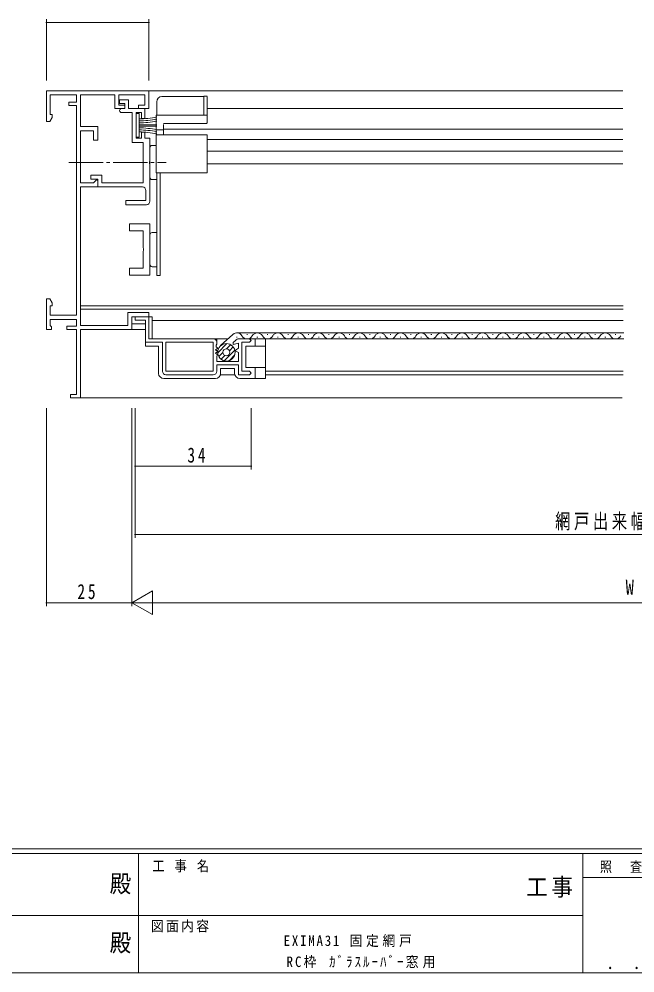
# Model space of a CAD drawing. Units: millimetres on the paper. Extents: x -397 to 397, y -282 to 282.
# Drawn here: x -43.9 to 136.6, y -282.1 to -2.6 of the extents above; entities that cross this region are included whole.
import ezdxf
from ezdxf.enums import TextEntityAlignment as Align

# ---------------------------------------------------------------- set-up
doc = ezdxf.new("R2010")
doc.units = ezdxf.units.MM
doc.linetypes.add('USER2', pattern=[13, 10, -1, 1, -1])
for name, color, linetype, lineweight in [('0-1_YKK_ZWAK', 7, 'Continuous', 18), ('0-3_YKK_11', 7, 'Continuous', 18), ('0-4_YKK_12', 2, 'Continuous', 18), ('0-6_YKK_13', 4, 'Continuous', 18), ('0-7_YKK_D', 6, 'Continuous', 18)]:
    doc.layers.add(name, color=color, linetype=linetype, lineweight=lineweight)
doc.layers.add('0-2_USER1', color=7, linetype='Continuous')
doc.styles.add('ＭＳ ゴシック', font='')
doc.styles.get('ＭＳ ゴシック').set_extended_font_data('MS Gothic')

msp = doc.modelspace()

# ---------------------------------------------------------------- linework, layer by layer
at = {"layer": '0-1_YKK_ZWAK'}
for p, q in [((376.092, -245.7), (-393.908, -245.7)), ((338.292, -247.1), (-393.908, -247.1)), ((-8.908, -247.1), (-8.908, -282.1)), ((121.292, -247.1), (121.292, -282.1)), ((189.476, -254.099), (121.292, -254.099)), ((-136.308, -265.299), (-7.508, -265.299)), ((-7.508, -265.299), (121.292, -265.299)), ((-393.908, -282.1), (338.292, -282.1))]:
    msp.add_line(p, q, dxfattribs=at)
at = {"layer": '0-3_YKK_11'}
for p, q in [((-35.908, -23.628), (-35.908, -32.628)), ((-5.908, -23.628), (-35.908, -23.628)), ((-34.808, -24.828), (-27.108, -24.828)), ((-27.108, -24.828), (-27.108, -26.928)), ((-25.908, -24.828), (-15.908, -24.828)), ((-25.908, -34.128), (-25.908, -24.828)), ((-14.708, -24.828), (-7.108, -24.828)), ((-7.108, -24.828), (-7.108, -27.828)), ((-5.908, -28.828), (-5.908, -23.628)), ((-27.108, -26.928), (-29.408, -26.928)), ((-29.408, -26.928), (-29.408, -27.928)), ((-29.408, -27.928), (-27.108, -27.928)), ((-27.108, -27.928), (-27.108, -89.428)), ((-8.908, -27.828), (-8.908, -28.828)), ((-7.108, -27.828), (-8.908, -27.828)), ((-13.908, -30.028), (-10.808, -30.028)), ((-7.108, -28.828), (-11.908, -28.828)), ((-10.808, -30.028), (-10.808, -38.828)), ((-9.608, -37.528), (-9.608, -30.028)), ((-8.908, -28.828), (-5.908, -28.828)), ((-7.108, -31.778), (-7.108, -28.828)), ((-8.108, -31.778), (-7.108, -31.778)), ((-20.908, -34.128), (-25.908, -34.128)), ((-25.908, -35.328), (-22.108, -35.328)), ((-25.908, -50.628), (-25.908, -35.328)), ((-20.908, -38.128), (-20.908, -34.128)), ((-7.108, -35.778), (-8.108, -35.778)), ((-7.108, -37.528), (-7.108, -35.778)), ((-10.808, -38.828), (-7.608, -38.828)), ((-7.608, -38.828), (-7.608, -50.628)), ((-5.608, -37.528), (-7.108, -37.528)), ((-5.608, -44.169), (-5.608, -37.528)), ((-5.608, -56.028), (-5.608, -45.086)), ((-22.908, -48.328), (-22.908, -49.528)), ((-19.708, -48.328), (-22.908, -48.328)), ((-22.908, -49.528), (-20.908, -49.528)), ((-21.278, -49.774), (-22.132, -50.628)), ((-20.908, -49.528), (-20.908, -51.828)), ((-19.708, -50.628), (-19.708, -48.328)), ((-22.132, -50.628), (-25.908, -50.628)), ((-25.908, -51.828), (-20.908, -51.828)), ((-25.908, -92.428), (-25.908, -51.828)), ((-20.908, -51.828), (-7.808, -51.828)), ((-7.608, -50.628), (-19.708, -50.628)), ((-6.808, -52.828), (-6.808, -55.828)), ((-12.608, -55.828), (-12.608, -57.028)), ((-6.808, -55.828), (-12.608, -55.828)), ((-12.608, -57.028), (-6.608, -57.028)), ((-11.608, -62.647), (-11.608, -64.647)), ((-5.608, -62.647), (-11.608, -62.647)), ((-5.608, -77.647), (-5.608, -62.647)), ((-11.608, -64.647), (-7.608, -64.647)), ((-7.608, -64.647), (-7.608, -69.688)), ((-7.608, -70.605), (-7.608, -75.647)), ((-7.608, -75.647), (-11.608, -75.647)), ((-34.908, -84.628), (-35.908, -84.628)), ((-35.908, -84.628), (-35.908, -93.628)), ((-34.808, -89.428), (-34.808, -86.628)), ((-27.108, -89.428), (-34.808, -89.428)), ((-12.108, -88.628), (-12.108, -92.428)), ((-5.908, -88.628), (-12.108, -88.628)), ((-5.908, -89.828), (-5.908, -88.628)), ((-34.808, -90.628), (-27.108, -90.628)), ((-34.808, -92.428), (-34.808, -90.628)), ((-27.108, -90.628), (-27.108, -92.628)), ((-10.908, -93.628), (-10.908, -89.828)), ((-10.908, -89.828), (-5.908, -89.828)), ((-9.908, -90.828), (-9.908, -89.828)), ((-9.908, -89.828), (-5.908, -89.828)), ((-6.908, -90.828), (-9.908, -90.828)), ((-6.908, -97.328), (-6.908, -90.828)), ((-5.908, -89.828), (-5.908, -96.328)), ((-34.608, -92.628), (-34.808, -92.428)), ((-34.408, -92.828), (-34.608, -92.628)), ((-27.108, -92.628), (-29.908, -92.628)), ((-29.908, -92.628), (-29.908, -93.628)), ((-29.908, -93.628), (-27.108, -93.628)), ((-27.108, -93.628), (-27.108, -112.628)), ((-12.108, -92.428), (-25.908, -92.428)), ((-25.908, -93.628), (-10.908, -93.628)), ((-25.908, -113.628), (-25.908, -93.628)), ((-1.908, -97.328), (-6.908, -97.328)), ((-5.908, -96.328), (12.992, -96.328)), ((-1.908, -105.828), (-1.908, -97.328)), ((12.992, -97.328), (-0.908, -97.328)), ((12.992, -97.328), (-0.908, -97.328)), ((-0.908, -97.328), (-0.908, -105.828)), ((12.992, -105.828), (12.992, -97.328)), ((18.792, -97.428), (19.453, -96.767)), ((18.792, -97.988), (18.792, -97.428)), ((20.392, -97.56), (18.792, -97.988)), ((20.392, -99.093), (20.392, -97.56)), ((20.513, -96.328), (23.592, -96.328)), ((23.592, -97.328), (21.392, -97.328)), ((21.392, -97.328), (21.392, -105.828)), ((14.326, -99.053), (13.659, -99.553)), ((19.492, -99.612), (20.392, -99.093)), ((20.392, -102.928), (20.392, -100.363)), ((13.992, -102.928), (20.392, -102.928)), ((14.112, -100.893), (14.112, -101.213)), ((-0.908, -105.828), (12.992, -105.828)), ((20.392, -103.928), (13.992, -103.928)), ((13.992, -103.928), (13.992, -105.828)), ((21.392, -105.828), (23.592, -105.828)), ((12.992, -106.828), (-0.908, -106.828)), ((-27.108, -112.628), (-28.908, -112.628)), ((-28.908, -112.628), (-28.908, -113.628)), ((-28.908, -113.628), (-25.908, -113.628))]:
    msp.add_line(p, q, dxfattribs=at)
for points in [[(-35.908, -32.628), (-34.908, -32.628), (-34.258, -31.502), (-34.258, -30.628), (-34.808, -30.628), (-34.808, -24.828)], [(-15.908, -24.828), (-15.908, -28.828), (-12.908, -28.828), (-12.908, -27.828), (-14.708, -27.828), (-14.708, -24.828)], [(-11.908, -28.828), (-11.908, -26.328), (-14.508, -26.328), (-14.508, -27.328), (-12.908, -27.328), (-12.908, -28.828), (-13.908, -28.828)], [(-9.608, -30.028), (-8.108, -30.028), (-8.108, -31.778)], [(-22.108, -35.328), (-22.108, -38.128), (-20.908, -38.128)], [(-8.108, -35.778), (-8.108, -37.528), (-9.608, -37.528)], [(-5.608, -45.086), (-5.728, -44.903), (-5.728, -44.353), (-5.608, -44.169)], [(-20.908, -51.828), (-20.908, -49.927), (-21.278, -49.774)], [(-7.608, -69.688), (-7.488, -69.872), (-7.488, -70.422), (-7.608, -70.605)], [(-11.608, -75.647), (-11.608, -77.647), (-5.608, -77.647)], [(-34.808, -86.628), (-34.258, -86.628), (-34.258, -85.753), (-34.908, -84.628)], [(-35.908, -93.628), (-34.408, -93.628), (-34.408, -92.828)], [(13.992, -97.328), (13.992, -97.908), (13.842, -98.168), (13.812, -98.668), (14.326, -99.053)], [(23.592, -96.328), (24.092, -96.828), (23.592, -97.328)], [(13.659, -99.553), (14.326, -100.053), (13.659, -100.553), (14.112, -100.893)], [(20.392, -100.363), (19.492, -99.843), (19.492, -99.612)], [(14.112, -101.213), (13.992, -101.453), (13.992, -102.928)], [(23.592, -106.828), (20.392, -106.828), (20.392, -103.928)], [(23.592, -105.828), (24.092, -106.328), (23.592, -106.828)]]:
    msp.add_lwpolyline(points, dxfattribs=at)
for centre, radius, start, end in [((-13.908, -29.428), 0.6, 90.0015, 270.00003), ((-7.808, -52.828), 1, 0.00001, 89.99999), ((-6.608, -56.028), 1, 270.00001, 359.99999), ((12.992, -97.328), 1, 0.00001, 89.99999), ((20.513, -97.828), 1.5, 90.00002, 135.00001), ((-0.908, -105.828), 1, 180.00001, 269.99999), ((12.992, -105.828), 1, 270.00001, 359.99999)]:
    msp.add_arc(centre, radius, start, end, dxfattribs=at)
at = {"layer": '0-4_YKK_12'}
for p, q in [((-5.908, -23.628), (133.025, -23.628)), ((133.025, -28.828), (11.192, -28.828)), ((133.025, -34.848), (-1.608, -34.848)), ((133.025, -37.868), (11.192, -37.868)), ((133.025, -41.368), (11.192, -41.368)), ((133.025, -45.058), (11.192, -45.058)), ((-17.508, -86.628), (-25.908, -86.628)), ((133.092, -86.628), (-18.907, -86.628)), ((-25.908, -87.628), (-17.508, -87.628)), ((-18.907, -87.628), (133.092, -87.628)), ((-10.908, -91.928), (-6.908, -91.928)), ((-4.908, -90.928), (133.092, -90.928)), ((-10.908, -93.628), (-6.908, -93.628)), ((18.743, -95.009), (15.12, -98.269)), ((19.892, -94.567), (133.358, -94.567)), ((19.792, -95.828), (19.992, -95.828)), ((22.792, -95.068), (22.992, -95.068)), ((25.792, -95.828), (25.992, -95.828)), ((28.242, -96.328), (133.358, -96.328)), ((28.792, -95.068), (28.992, -95.068)), ((31.792, -95.828), (31.992, -95.828)), ((34.792, -95.068), (34.992, -95.068)), ((37.792, -95.828), (37.992, -95.828)), ((40.792, -95.068), (40.992, -95.068)), ((43.792, -95.828), (43.992, -95.828)), ((46.792, -95.068), (46.992, -95.068)), ((49.792, -95.828), (49.992, -95.828)), ((52.792, -95.068), (52.992, -95.068)), ((55.792, -95.828), (55.992, -95.828)), ((58.792, -95.068), (58.992, -95.068)), ((61.792, -95.828), (61.992, -95.828)), ((64.792, -95.068), (64.992, -95.068)), ((67.792, -95.828), (67.992, -95.828)), ((70.792, -95.068), (70.992, -95.068)), ((73.792, -95.828), (73.992, -95.828)), ((76.792, -95.068), (76.992, -95.068)), ((79.792, -95.828), (79.992, -95.828)), ((82.792, -95.068), (82.992, -95.068)), ((82.792, -95.068), (82.992, -95.068)), ((85.792, -95.828), (85.992, -95.828)), ((88.792, -95.068), (88.992, -95.068)), ((91.792, -95.828), (91.992, -95.828)), ((94.792, -95.068), (94.992, -95.068)), ((97.792, -95.828), (97.992, -95.828)), ((100.792, -95.068), (100.992, -95.068)), ((103.792, -95.828), (103.992, -95.828)), ((106.792, -95.068), (106.992, -95.068)), ((109.792, -95.828), (109.992, -95.828)), ((112.792, -95.068), (112.992, -95.068)), ((115.792, -95.828), (115.992, -95.828)), ((118.792, -95.068), (118.992, -95.068)), ((121.792, -95.828), (121.992, -95.828)), ((124.792, -95.068), (124.992, -95.068)), ((127.792, -95.828), (127.992, -95.828)), ((130.792, -95.068), (130.992, -95.068)), ((28.242, -105.827), (133.111, -105.827)), ((15.088, -106.827), (19.296, -106.827)), ((28.242, -106.827), (133.112, -106.827)), ((-25.908, -113.628), (132.818, -113.628))]:
    msp.add_line(p, q, dxfattribs=at)
for centre, start, end in [((19.892, -96.286), 29.19937, 131.9904), ((25.892, -96.286), 29.19937, 150.80063), ((31.892, -96.286), 29.19937, 150.80063), ((37.892, -96.286), 29.19937, 150.80063), ((43.892, -96.286), 29.19937, 150.80063), ((49.892, -96.286), 29.19937, 150.80063), ((55.892, -96.286), 29.19937, 150.80063), ((61.892, -96.286), 29.19937, 150.80063), ((67.892, -96.286), 29.19937, 150.80063), ((73.892, -96.286), 29.19937, 150.80063), ((79.892, -96.286), 29.19937, 150.80063), ((85.892, -96.286), 29.19937, 150.80063), ((91.892, -96.286), 29.19937, 150.80063), ((97.892, -96.286), 29.19937, 150.80063), ((103.892, -96.286), 29.19937, 150.80063), ((109.892, -96.286), 29.19937, 150.80063), ((115.892, -96.286), 29.19937, 150.80063), ((121.892, -96.286), 29.19937, 150.80063), ((127.892, -96.286), 29.19937, 150.80063), ((22.892, -94.61), 209.19064, 330.80936), ((28.892, -94.61), 209.19064, 330.80936), ((34.892, -94.61), 209.19064, 330.80936), ((40.892, -94.61), 209.19064, 330.80936), ((46.892, -94.61), 209.19064, 330.80936), ((52.892, -94.61), 209.19064, 330.80936), ((58.892, -94.61), 209.19064, 330.80936), ((64.892, -94.61), 209.19064, 330.80936), ((70.892, -94.61), 209.19064, 330.80936), ((76.892, -94.61), 209.19064, 330.80936), ((82.892, -94.61), 209.19064, 276.97674), ((82.892, -94.61), 209.19064, 330.80936), ((88.892, -94.61), 209.19064, 330.80936), ((94.892, -94.61), 209.19064, 330.80936), ((100.892, -94.61), 209.19064, 330.80936), ((106.892, -94.61), 209.19064, 330.80936), ((112.892, -94.61), 209.19064, 330.80936), ((118.892, -94.61), 209.19064, 330.80936), ((124.892, -94.61), 209.19064, 330.80936), ((130.892, -94.61), 209.19064, 330.80936)]:
    msp.add_arc(centre, 1.718, start, end, dxfattribs=at)
at = {"layer": '0-6_YKK_13'}
for p, q in [((-3.608, -26.839), (-3.608, -30.761)), ((10.192, -25.339), (-2.108, -25.339)), ((11.192, -25.258), (10.192, -25.258)), ((10.192, -25.339), (10.192, -25.258)), ((10.192, -25.339), (10.192, -30.761)), ((11.192, -25.339), (11.192, -33.041)), ((-8.758, -30.328), (-9.608, -30.328)), ((-9.608, -30.328), (-9.608, -37.228)), ((-8.758, -37.228), (-8.758, -30.328)), ((-8.758, -30.328), (-8.758, -37.228)), ((11.192, -30.761), (-3.808, -30.761)), ((-3.808, -47.638), (-3.808, -30.761)), ((10.986, -33.248), (-1.608, -33.248)), ((11.192, -33.041), (10.986, -33.248)), ((-3.608, -33.578), (-8.758, -33.578)), ((-3.608, -33.978), (-8.758, -33.978)), ((-1.608, -35.035), (-3.808, -35.035)), ((-1.608, -33.541), (-1.608, -36.528)), ((-8.758, -37.228), (-9.608, -37.228)), ((11.192, -36.528), (-3.808, -36.528)), ((11.192, -36.528), (11.192, -47.638)), ((-5.608, -40.353), (-5.608, -48.953)), ((-4.908, -39.653), (-3.808, -39.653)), ((-4.908, -49.653), (-3.608, -49.653)), ((11.192, -47.638), (-3.808, -47.638)), ((-3.608, -47.638), (-3.608, -77.777)), ((-2.608, -77.777), (-2.608, -47.638)), ((-5.608, -65.877), (-5.608, -74.477)), ((-4.908, -65.177), (-3.608, -65.177)), ((-4.908, -75.177), (-3.608, -75.177)), ((-3.608, -77.777), (-2.608, -77.777)), ((-9.908, -90.828), (-9.908, -89.828)), ((-9.908, -89.828), (-9.408, -89.828)), ((-9.408, -90.828), (-9.908, -90.828)), ((-6.208, -89.828), (-4.908, -89.828)), ((-4.908, -96.328), (-4.908, -89.828)), ((-6.908, -97.028), (-6.908, -98.428)), ((17.278, -96.328), (12.992, -96.328)), ((13.992, -97.328), (13.992, -96.328)), ((14.28, -100.417), (16.978, -97.719)), ((23.592, -96.328), (25.242, -96.328)), ((25.242, -98.428), (25.242, -96.328)), ((25.242, -96.328), (28.242, -96.328)), ((28.242, -96.328), (28.242, -107.928)), ((-6.908, -98.428), (-3.058, -98.428)), ((-3.058, -106.428), (-3.058, -98.428)), ((14.601, -101.511), (15.826, -100.285)), ((16.203, -102.737), (19.299, -99.641)), ((16.847, -99.265), (18.072, -98.04)), ((17.716, -99.809), (18.833, -98.692)), ((22.542, -104.728), (22.542, -98.428)), ((25.242, -98.428), (22.542, -98.428)), ((28.242, -98.428), (25.242, -98.428)), ((15.254, -102.272), (16.371, -101.155)), ((17.691, -102.664), (19.225, -101.13)), ((19.242, -105.028), (15.142, -105.028)), ((15.142, -106.428), (15.142, -105.028)), ((19.242, -106.428), (19.242, -105.028)), ((22.542, -104.728), (25.242, -104.728)), ((25.242, -104.728), (28.242, -104.728)), ((25.242, -107.928), (25.242, -104.728)), ((-1.558, -107.928), (13.642, -107.928)), ((20.742, -107.928), (25.242, -107.928)), ((25.242, -107.928), (28.242, -107.928))]:
    msp.add_line(p, q, dxfattribs=at)
at = {"layer": '0-6_YKK_13', "linetype": 'USER2'}
msp.add_line((-29.327, -44.653), (-0.808, -44.653), dxfattribs=at)
at = {"layer": '0-6_YKK_13'}
for radius in [2.55, 1]:
    msp.add_circle((16.826, -100.265), radius, dxfattribs=at)
for centre, radius, start, end in [((-2.108, -26.839), 1.5, 90, 180), ((-9.183, -3.878), 28, 270.8697, 281.48475), ((-9.183, -4.478), 28, 270.8697, 281.48475), ((-9.183, -5.078), 28, 270.8697, 281.48475), ((-9.183, -62.478), 28, 78.51525, 89.1303), ((-9.183, -63.078), 28, 78.51525, 89.1303), ((-9.183, -63.678), 28, 78.51525, 89.1303), ((-4.908, -40.353), 0.7, 90, 180), ((-4.908, -48.953), 0.7, 180, 270), ((-4.908, -65.877), 0.7, 90, 180), ((-4.908, -74.477), 0.7, 180, 270), ((-1.558, -106.428), 1.5, 180, 270), ((13.642, -106.428), 1.5, 270, 0), ((20.742, -106.428), 1.5, 180, 270)]:
    msp.add_arc(centre, radius, start, end, dxfattribs=at)
at = {"layer": '0-7_YKK_D'}
for p, q in [((-35.908, -20.628), (-35.908, -2.628)), ((-5.908, -20.628), (-5.908, -2.628)), ((-35.908, -3.628), (-5.908, -3.628)), ((-35.908, -116.628), (-35.908, -174.628)), ((-10.908, -116.628), (-10.908, -174.628)), ((-9.908, -116.628), (-9.908, -134.628)), ((-9.908, -116.628), (-9.908, -154.628)), ((24.092, -116.628), (24.092, -134.628)), ((24.092, -133.628), (-9.908, -133.628)), ((-9.908, -153.628), (280.092, -153.628)), ((-10.908, -173.628), (-4.846, -170.128)), ((-35.908, -173.628), (-10.908, -173.628)), ((-10.908, -173.628), (1.217, -173.628)), ((-3.908, -173.628), (274.092, -173.628))]:
    msp.add_line(p, q, dxfattribs=at)
msp.add_lwpolyline([(-10.908, -173.628), (-4.846, -177.128), (-4.846, -170.128)], dxfattribs=at)
for centre, start, end in [((-35.908, -3.628), 0, 180), ((-35.908, -3.628), 180, 0), ((-5.908, -3.628), 0, 180), ((-5.908, -3.628), 180, 0), ((-9.908, -133.628), 0, 180), ((-9.908, -133.628), 180, 0), ((24.092, -133.628), 0, 180), ((24.092, -133.628), 180, 0), ((-9.908, -153.628), 0, 180), ((-9.908, -153.628), 180, 0), ((-35.908, -173.628), 0, 180), ((-35.908, -173.628), 180, 0)]:
    msp.add_arc(centre, 0.106, start, end, dxfattribs=at)

# ---------------------------------------------------------------- texts
at = {"layer": '0-1_YKK_ZWAK', "style": 'ＭＳ ゴシック', "width": 0.9}
for p in [(-17.39, -260.056), (-17.39, -277.378)]:
    msp.add_text('殿', height=5.132, dxfattribs=at).set_placement(p, align=Align.BOTTOM_LEFT)
at = {"layer": '0-1_YKK_ZWAK', "attachment_point": 7, "style": 'ＭＳ ゴシック'}
for s, insert, char_height in [('\\T1.22;\\W0.85;工\\~事\\~名', (-4.896, -252.633), 3.079), ('\\T1.24;\\W0.85;照\\~\\~査', (126.281, -252.88), 3.079), ('\\T1.17;\\W0.9;工事', (104.723, -260.056), 5.132), ('\\T1.17;\\W0.9;図面内容', (-5.291, -270.248), 3.079), ('\\T1.24;\\W0.85;\\~．\\~．', (125.747, -281.046), 3.592)]:
    msp.add_mtext(s, dxfattribs=dict(at, insert=insert, char_height=char_height))
at = {"layer": '0-2_USER1', "char_height": 3.079, "attachment_point": 7, "style": 'ＭＳ ゴシック'}
for s, insert in [('\\T1.28;\\W0.9;EXIMA31\\~固定網戸', (33.589, -274.549)), ('\\T1.32;\\W0.9;RC枠\\~ｶﾞﾗｽﾙｰﾊﾞｰ窓用', (34.449, -280.725))]:
    msp.add_mtext(s, dxfattribs=dict(at, insert=insert))
at = {"layer": '0-7_YKK_D', "color": 7, "style": 'ＭＳ ゴシック', "width": 0.8}
msp.add_text('W', height=4.399, dxfattribs=at).set_placement((133.854, -172.628), align=Align.BOTTOM_LEFT)
at = {"layer": '0-7_YKK_D', "color": 7, "char_height": 4.399, "attachment_point": 7, "style": 'ＭＳ ゴシック'}
for s, insert in [('\\T1.37;\\W0.75;34', (5.401, -132.628)), ('\\T1.23;\\W0.75;網戸出来幅=W-2', (113.182, -152.445)), ('\\T1.37;\\W0.75;25', (-26.843, -172.628))]:
    msp.add_mtext(s, dxfattribs=dict(at, insert=insert))

doc.saveas('drawing.dxf')
